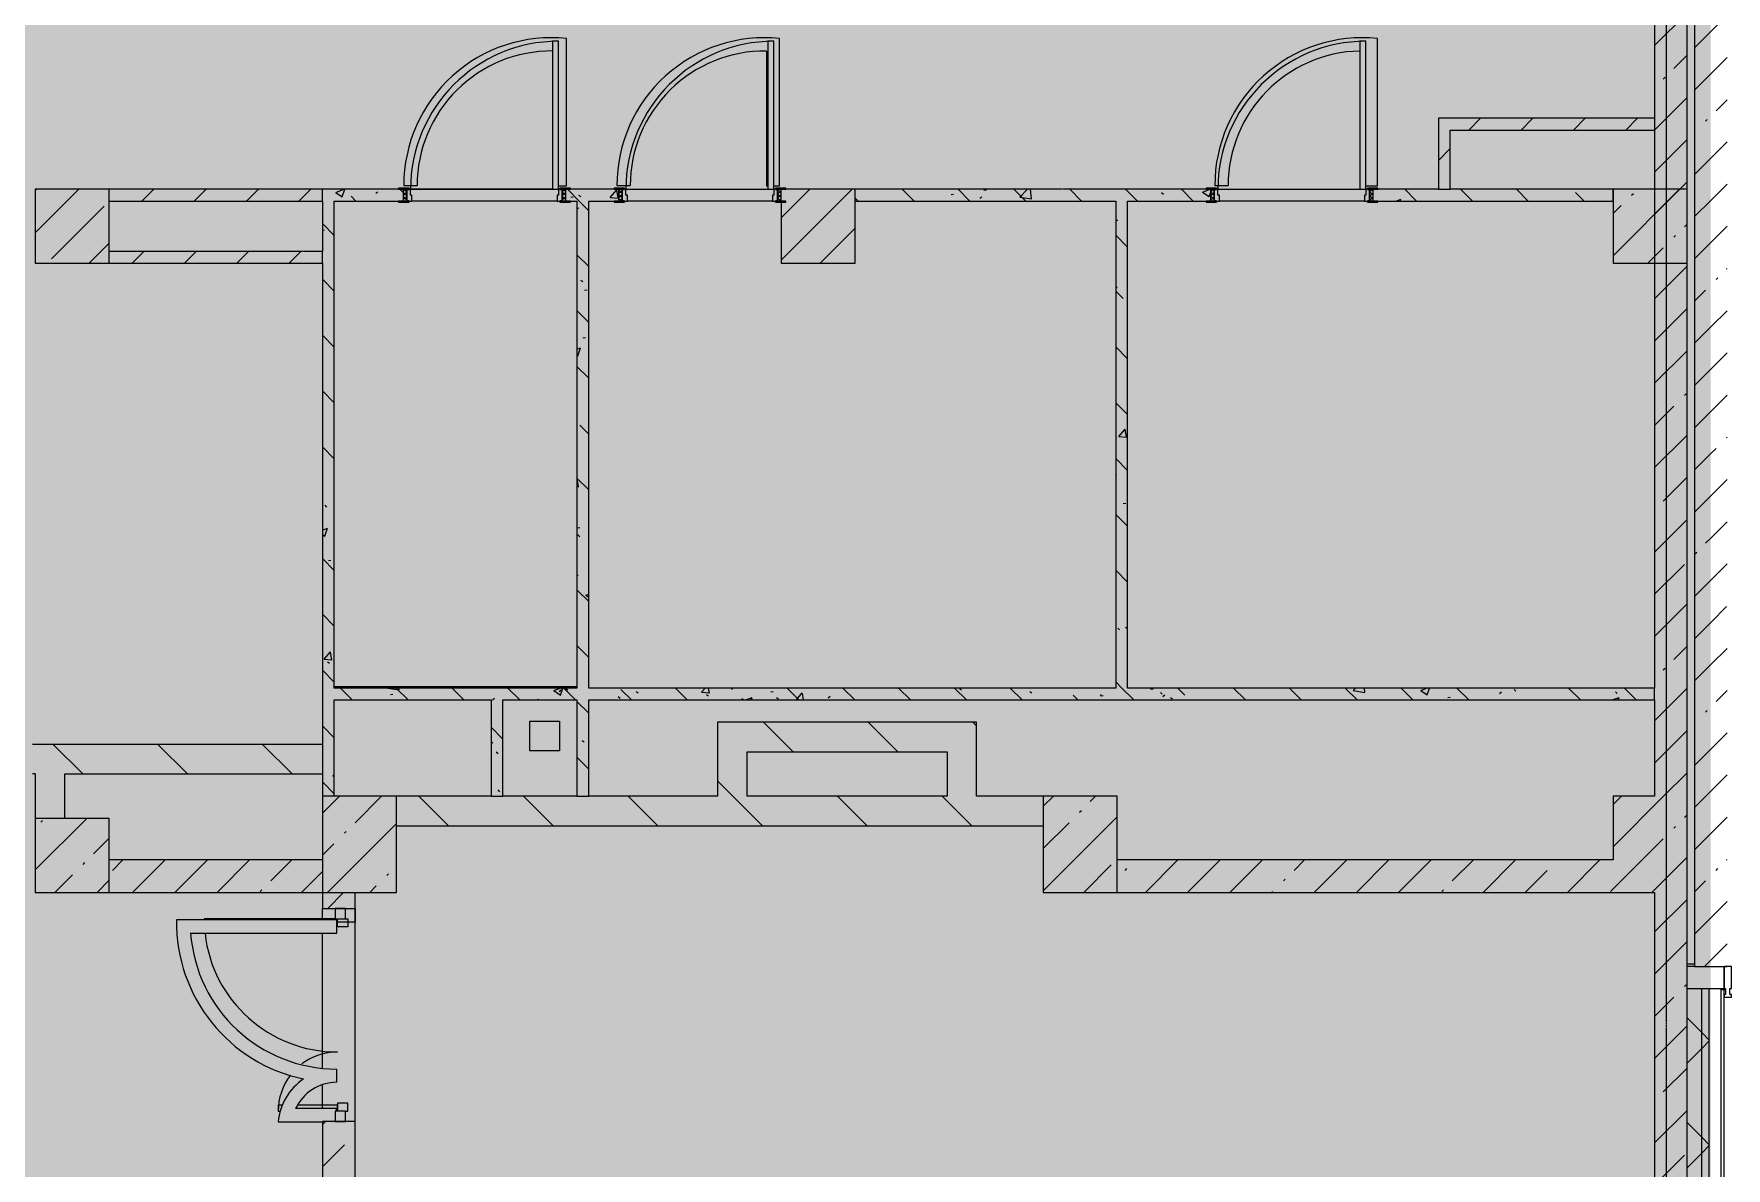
# Model space of a CAD drawing. Header units: millimetres. Extents: x 34897 to 231692, y -8553 to 29000.
# Drawn here: x 178212 to 189646, y 9037 to 16700 of the extents above; entities that cross this region are included whole.
import ezdxf

# ---------------------------------------------------------------- set-up
doc = ezdxf.new("R2010")
doc.units = ezdxf.units.MM
doc.linetypes.add('Осевая', pattern=[31.75, 6.35, -4.7625, 15.875, -4.7625])
doc.layers.add('A-DETL-GENF-2', color=7, linetype='Continuous', lineweight=9, true_color=0xc0c0c0, transparency=0.4)
for name, color, linetype, lineweight, true_color in [('A-DETL-GENF-5', 7, 'Continuous', 5, 0xb7b7b7), ('A-DOOR-1', 7, 'Continuous', 5, 0xaaaaaa), ('A-DOOR-2', 7, 'Continuous', 5, 0xe2e2e2), ('A-DOOR-3', 7, 'Continuous', 5, 0xb7b7b7), ('A-DOOR-FRAM-1', 7, 'Continuous', 5, 0xe2e2e2), ('A-DOOR-FRAM-2', 7, 'Continuous', 5, 0xaaaaaa), ('A-DOOR-FRAM-3', 7, 'Continuous', 5, 0xb7b7b7), ('A-FLOR-2', 7, 'Continuous', 5, 0xb7b7b7), ('A-GLAZ-CWMG-4', 7, 'Continuous', 5, 0x737373), ('A-WALL-4', 7, 'Continuous', 9, 0x737373), ('A-WALL-5', 7, 'Continuous', 5, 0x737373), ('I-WALL-5', 7, 'Continuous', 5, 0x737373), ('I-WALL-6', 7, 'Continuous', 5, 0x787878), ('S-COLS-4', 7, 'Continuous', 5, 0x737373)]:
    doc.layers.add(name, color=color, linetype=linetype, lineweight=lineweight, true_color=true_color)
for name, color, linetype, lineweight in [('A-GLAZ-CWMG-2', 7, 'Continuous', 5), ('A-WALL', 7, 'Continuous', 9), ('A-WALL-3', 7, 'Continuous', 5), ('I-WALL-4', 7, 'Continuous', 5), ('S-COLS-3', 7, 'Continuous', 5), ('Оси', 7, 'Continuous', 9), ('Оси-2', 7, 'Осевая', 9)]:
    doc.layers.add(name, color=color, linetype=linetype, lineweight=lineweight)
pattern_1 = [(45, (104681.5, 0), (-285.1231, 285.1231), []), (45, (104966.64, 0), (-285.1231, 285.1231), [504.031, -100.806, 16.764, -84.042])]
pattern_2 = [(135, (104681.5, 0), (-353.5534, -353.5534), [])]
pattern_3 = [(45, (104681.5, 0), (-353.5534, 353.5534), []), (135, (104681.5, 0), (-353.5534, -353.5534), [])]
pattern_4 = [(135, (104681.5, 0), (-377.1708, -377.1708), [533.4, -88.9, 17.78, -88.9]), (135, (104681.5, 376.94), (-377.1708, -377.1708), []), (50, (104681.5, 0), (637.6445, -55.7866), [66.675, -733.425]), (355, (104681.5, 0), (-123.3494, 668.699), [53.34, -586.74]), (100.451, (104734.65, -4.65), (514.299, 612.908), [56.665, -623.315]), (46.184, (104681.5, 177.8), (948.7764, -147.15), [100.012, -1100.137]), (96.636, (104760.6, 165.5), (830.909, 865.997), [84.998, -934.973]), (351.184, (104681.5, 177.8), (830.918, 865.988), [80.01, -880.11]), (21, (104770.4, 133.35), (530.6506, -357.9283), [66.675, -733.425]), (326, (104770.4, 133.35), (216.308, 644.6585), [53.34, -586.74]), (71.451, (104814.64, 103.5), (746.9596, 286.7243), [56.665, -623.315]), (37.5, (104681.52, 0), (10.81053, 295.9426), [16.764, -562.864, 16.764, -578.866, -588.962]), (37.5, (104681.52, 0), (10.81053, 295.9426), [-1175.258, 16.764, -572.198]), (7.5, (104681.52, 0), (233.8692, 350.6318), [16.764, -322.834, 16.764, -549.529, -224.472]), (7.5, (104681.52, 0), (233.8692, 350.6318), [-905.891, 16.764, -207.708]), (327.5, (104483.27, 0), (474.5678, -20.0513), [16.764, -205.486, 16.764, -676.656, -920.115]), (327.5, (104483.27, 0), (474.5678, -20.0513), [-915.67, 16.764, -903.351]), (317.5, (104394.37, 0), (518.4522, 88.9934), [16.764, -272.161, 16.764, -443.738, -653.415]), (317.5, (104394.37, 0), (518.4522, 88.9934), [-749.427, 16.764, -636.651])]
pattern_5 = [(135, (1751.41, 104.685), (-14.14214, -14.14214), []), (225, (1751.41, 104.685), (14.14214, -14.14214), [])]
pattern_6 = [(45, (-371.384, 104.685), (-14.1421, 14.1421), []), (135, (-371.384, 104.685), (-14.1421, -14.1421), [])]
pattern_7 = [(45, (104681.52, 0), (-176.7767, 176.7767), [])]

# ---------------------------------------------------------------- blocks, each defined once
blk = doc.blocks.new('BSC_Колонна _Прямоугольная - 650х500-23287315-2_10_2_птичка')
at = {"layer": 'S-COLS-3'}
h = blk.add_hatch(dxfattribs=at)
h.set_pattern_fill('FP_137', color=256, style=0, pattern_type=2)
h.set_pattern_definition([(135, (11225, -75730), (-285.1231, -285.1231), []), (135, (11225, -75444.88), (-285.1231, -285.1231), [504.031, -100.806, 16.764, -84.042])])
h.paths.add_polyline_path([(325, 250), (-325, 250), (-325, -250), (325, -250), (325, 111)])
at = {"layer": 'S-COLS-4'}
for p, q in [((325, 250), (-325, 250)), ((-325, 250), (-325, -250)), ((325, -250), (325, 250)), ((-325, -250), (325, -250))]:
    blk.add_line(p, q, dxfattribs=at)
blk = doc.blocks.new('BSC_Колонна _Прямоугольная - 500х500-V99-2_10_2_птичка')
at = {"layer": 'S-COLS-3'}
h = blk.add_hatch(dxfattribs=at)
h.set_pattern_fill('FP_138', color=256, style=0, pattern_type=2)
h.set_pattern_definition([(45, (-73790, -11150), (-285.1231, 285.1231), []), (45, (-73504.88, -11150), (-285.1231, 285.1231), [504.031, -100.806, 16.764, -84.042])])
h.paths.add_polyline_path([(-250, -250), (250, -250), (250, 250), (-250, 250), (-250, 71)])
at = {"layer": 'S-COLS-4'}
for p, q in [((250, 250), (-250, 250)), ((-250, 250), (-250, -250)), ((250, -250), (250, 250)), ((-250, -250), (250, -250))]:
    blk.add_line(p, q, dxfattribs=at)
blk = doc.blocks.new('BSC_Колонна _Прямоугольная - 500х500-V119-2_10_2_птичка')
at = {"layer": 'S-COLS-3'}
h = blk.add_hatch(dxfattribs=at)
h.set_pattern_fill('FP_152', color=256, style=0, pattern_type=2)
h.set_pattern_definition([(45, (-73790, -15400), (-285.1231, 285.1231), []), (45, (-73504.88, -15400), (-285.1231, 285.1231), [504.031, -100.806, 16.764, -84.042])])
h.paths.add_polyline_path([(-250, -250), (250, -250), (250, 250), (-250, 250)])
at = {"layer": 'S-COLS-4'}
for p, q in [((250, 250), (-250, 250)), ((-250, 250), (-250, -250)), ((250, -250), (250, 250)), ((-250, -250), (250, -250))]:
    blk.add_line(p, q, dxfattribs=at)
blk = doc.blocks.new('BSC_Колонна _Прямоугольная - 500х500-V120-2_10_2_птичка')
at = {"layer": 'S-COLS-3'}
h = blk.add_hatch(dxfattribs=at)
h.set_pattern_fill('FP_153', color=256, style=0, pattern_type=2)
h.set_pattern_definition([(45, (-78830, -15400), (-285.1231, 285.1231), []), (45, (-78544.88, -15400), (-285.1231, 285.1231), [504.031, -100.806, 16.764, -84.042])])
h.paths.add_polyline_path([(-250, -250), (250, -250), (250, 250), (-250, 250), (-250, 170), (-220, 170), (-220, 162), (-250, 162)])
at = {"layer": 'S-COLS-4'}
for p, q in [((250, 250), (-220, 250)), ((250, -250), (250, 250)), ((-250, 162), (-250, -250)), ((-250, -250), (250, -250))]:
    blk.add_line(p, q, dxfattribs=at)
blk = doc.blocks.new('110_Дверь_СКБ_1Ст_Внутренняя1 - Д-4 _л_ 1100x2100h_су мгн-32399984-2_10_2_птичка')
at = {"layer": 'A-DOOR-1'}
h = blk.add_hatch(dxfattribs=at)
h.set_pattern_fill('FP_133', color=256, style=0, pattern_type=2)
h.set_pattern_definition(pattern_5)
h.paths.add_polyline_path([(562.5, -40), (562.5, 40), (537.5, 40), (537.5, -40)])
at = {"layer": 'A-DOOR-2'}
h = blk.add_hatch(color=256, dxfattribs=at)
h.paths.add_polyline_path([(502.5, -40), (537.5, -40), (537.5, 40), (512.5, 40), (512.5, 0), (502.5, 0)])
h.paths.add_polyline_path([(-477.5, -40), (-477.5, 0), (-487.5, 0), (-487.5, 40), (-512.5, 40), (-512.5, -40)])
at = {"layer": 'A-DOOR-FRAM-1'}
for points in [[(472.5, 40), (512.5, 40), (512.5, 1040), (472.5, 1040), (472.5, 238.6)], [(-497.5, 40), (-497.5, 48), (-567.5, 48), (-567.5, 40)], [(592.5, 40), (592.5, 48), (522.5, 48), (522.5, 40)], [(-497.5, -48), (-497.5, -40), (-567.5, -40), (-567.5, -48)], [(592.5, -48), (592.5, -40), (522.5, -40), (522.5, -48)]]:
    blk.add_hatch(color=256, dxfattribs=at).paths.add_polyline_path(points)
at = {"layer": 'A-DOOR-FRAM-2'}
h = blk.add_hatch(dxfattribs=at)
h.set_pattern_fill('FP_134', color=256, style=0, pattern_type=2)
h.set_pattern_definition(pattern_6)
h.paths.add_polyline_path([(-512.5, -40), (-512.5, 40), (-537.5, 40), (-537.5, -40)])
at = {"layer": 'A-DOOR-3'}
for p, q in [((512.5, 1040), (472.5, 1040)), ((472.5, 1040), (472.5, 40)), ((512.5, 40), (512.5, 1040)), ((472.5, 40), (512.5, 40))]:
    blk.add_line(p, q, dxfattribs=at)
blk.add_arc((512.5, 40), 1000, 90, 180, dxfattribs=at)
at = {"layer": 'A-DOOR-FRAM-3'}
for p, q in [((-497.5, 48), (-567.5, 48)), ((-567.5, 48), (-567.5, 40)), ((-567.5, 40), (-497.5, 40)), ((-512.5, 40), (-537.5, 40)), ((-537.5, 40), (-537.5, -40)), ((-487.5, 40), (-512.5, 40)), ((-512.5, 40), (-512.5, -40)), ((-512.5, -40), (-512.5, 40)), ((-497.5, 40), (-512.5, 40)), ((-512.5, 40), (-512.5, 39)), ((-512.5, 39), (-497.5, 39)), ((-497.5, 40), (-497.5, 48)), ((-497.5, 39), (-497.5, 40)), ((-487.5, 0), (-487.5, 40)), ((-477.5, 0), (-487.5, 0)), ((-477.5, -40), (-477.5, 0)), ((512.5, 0), (502.5, 0)), ((502.5, 0), (502.5, -40)), ((512.5, 40), (512.5, 0)), ((537.5, 40), (512.5, 40)), ((592.5, 48), (522.5, 48)), ((522.5, 48), (522.5, 40)), ((537.5, 40), (522.5, 40)), ((522.5, 40), (522.5, 39)), ((522.5, 40), (592.5, 40)), ((522.5, 39), (537.5, 39)), ((537.5, -40), (537.5, 40)), ((562.5, 40), (537.5, 40)), ((537.5, 40), (537.5, -40)), ((537.5, 39), (537.5, 40)), ((562.5, -40), (562.5, 40)), ((592.5, 40), (592.5, 48)), ((-497.5, -40), (-567.5, -40)), ((-567.5, -40), (-567.5, -48)), ((-567.5, -48), (-497.5, -48)), ((-537.5, -40), (-512.5, -40)), ((-497.5, -39), (-512.5, -39)), ((-512.5, -39), (-512.5, -40)), ((-512.5, -40), (-477.5, -40)), ((-512.5, -40), (-497.5, -40)), ((-497.5, -40), (-497.5, -39)), ((-497.5, -48), (-497.5, -40)), ((502.5, -40), (537.5, -40)), ((537.5, -39), (522.5, -39)), ((522.5, -39), (522.5, -40)), ((522.5, -40), (537.5, -40)), ((592.5, -40), (522.5, -40)), ((522.5, -40), (522.5, -48)), ((522.5, -48), (592.5, -48)), ((537.5, -40), (537.5, -39)), ((537.5, -40), (562.5, -40)), ((592.5, -48), (592.5, -40))]:
    blk.add_line(p, q, dxfattribs=at)
blk = doc.blocks.new('Прямоугольный импост - Импост структурный с накладкой - 190мм-23946641-2_10_2_птичка')
at = {"layer": 'A-GLAZ-CWMG-2'}
for p, q in [((0, 17), (-50, 17)), ((-50, 17), (-50, 0)), ((-50, 0), (-40, 0)), ((-40, 0), (-40, -40)), ((-10, -40), (-10, 0)), ((-10, 0), (0, 0)), ((0, 0), (0, 17)), ((-40, -40), (-50, -40)), ((-50, -40), (-50, -190)), ((0, -40), (-10, -40)), ((0, -190), (0, -40)), ((-50, -190), (0, -190))]:
    blk.add_line(p, q, dxfattribs=at)
blk = doc.blocks.new('110_Дверь_СКБ_1Ст_Внутренняя1 - Д-5 _л_ 1100x2100h_су мгн EIW30-32897889-2_10_2_птичка')
at = {"layer": 'A-DOOR-1'}
h = blk.add_hatch(dxfattribs=at)
h.set_pattern_fill('FP_133', color=256, style=0, pattern_type=2)
h.set_pattern_definition(pattern_5)
h.paths.add_polyline_path([(562.5, -40), (562.5, 40), (537.5, 40), (537.5, -40)])
at = {"layer": 'A-DOOR-2'}
h = blk.add_hatch(color=256, dxfattribs=at)
h.paths.add_polyline_path([(502.5, -40), (537.5, -40), (537.5, 40), (512.5, 40), (512.5, 0), (502.5, 0)])
h.paths.add_polyline_path([(-477.5, -40), (-477.5, 0), (-487.5, 0), (-487.5, 40), (-512.5, 40), (-512.5, -40)])
at = {"layer": 'A-DOOR-FRAM-1'}
for points in [[(472.5, 40), (512.5, 40), (512.5, 1040), (472.5, 1040), (472.5, 238.6)], [(-497.5, 40), (-497.5, 48), (-567.5, 48), (-567.5, 40)], [(592.5, 40), (592.5, 48), (522.5, 48), (522.5, 40)], [(-497.5, -48), (-497.5, -40), (-567.5, -40), (-567.5, -48)], [(592.5, -48), (592.5, -40), (522.5, -40), (522.5, -48)]]:
    blk.add_hatch(color=256, dxfattribs=at).paths.add_polyline_path(points)
at = {"layer": 'A-DOOR-FRAM-2'}
h = blk.add_hatch(dxfattribs=at)
h.set_pattern_fill('FP_134', color=256, style=0, pattern_type=2)
h.set_pattern_definition(pattern_6)
h.paths.add_polyline_path([(-512.5, -40), (-512.5, 40), (-537.5, 40), (-537.5, -40)])
at = {"layer": 'A-DOOR-3'}
for p, q in [((512.5, 1040), (472.5, 1040)), ((472.5, 1040), (472.5, 40)), ((512.5, 40), (512.5, 1040)), ((472.5, 40), (512.5, 40))]:
    blk.add_line(p, q, dxfattribs=at)
blk.add_arc((512.5, 40), 1000, 90, 180, dxfattribs=at)
at = {"layer": 'A-DOOR-FRAM-3'}
for p, q in [((-497.5, 48), (-567.5, 48)), ((-567.5, 48), (-567.5, 40)), ((-567.5, 40), (-497.5, 40)), ((-512.5, 40), (-537.5, 40)), ((-537.5, 40), (-537.5, -40)), ((-487.5, 40), (-512.5, 40)), ((-512.5, 40), (-512.5, -40)), ((-512.5, -40), (-512.5, 40)), ((-497.5, 40), (-512.5, 40)), ((-512.5, 40), (-512.5, 39)), ((-512.5, 39), (-497.5, 39)), ((-497.5, 40), (-497.5, 48)), ((-497.5, 39), (-497.5, 40)), ((-487.5, 0), (-487.5, 40)), ((-477.5, 0), (-487.5, 0)), ((-477.5, -40), (-477.5, 0)), ((512.5, 0), (502.5, 0)), ((502.5, 0), (502.5, -40)), ((512.5, 40), (512.5, 0)), ((537.5, 40), (512.5, 40)), ((592.5, 48), (522.5, 48)), ((522.5, 48), (522.5, 40)), ((537.5, 40), (522.5, 40)), ((522.5, 40), (522.5, 39)), ((522.5, 40), (592.5, 40)), ((522.5, 39), (537.5, 39)), ((537.5, -40), (537.5, 40)), ((562.5, 40), (537.5, 40)), ((537.5, 40), (537.5, -40)), ((537.5, 39), (537.5, 40)), ((562.5, -40), (562.5, 40)), ((592.5, 40), (592.5, 48)), ((-497.5, -40), (-567.5, -40)), ((-567.5, -40), (-567.5, -48)), ((-567.5, -48), (-497.5, -48)), ((-537.5, -40), (-512.5, -40)), ((-497.5, -39), (-512.5, -39)), ((-512.5, -39), (-512.5, -40)), ((-512.5, -40), (-477.5, -40)), ((-512.5, -40), (-497.5, -40)), ((-497.5, -40), (-497.5, -39)), ((-497.5, -48), (-497.5, -40)), ((502.5, -40), (537.5, -40)), ((537.5, -39), (522.5, -39)), ((522.5, -39), (522.5, -40)), ((522.5, -40), (537.5, -40)), ((592.5, -40), (522.5, -40)), ((522.5, -40), (522.5, -48)), ((522.5, -48), (592.5, -48)), ((537.5, -40), (537.5, -39)), ((537.5, -40), (562.5, -40)), ((592.5, -48), (592.5, -40))]:
    blk.add_line(p, q, dxfattribs=at)
blk = doc.blocks.new('BSC_Колонна _Прямоугольная - 650х500-V165-2_10_2_птичка')
at = {"layer": 'S-COLS-3'}
h = blk.add_hatch(dxfattribs=at)
h.set_pattern_fill('FP_193', color=256, style=0, pattern_type=2)
h.set_pattern_definition([(135, (11225, -80600), (-285.1231, -285.1231), []), (135, (11225, -80314.88), (-285.1231, -285.1231), [504.031, -100.806, 16.764, -84.042])])
h.paths.add_polyline_path([(325, 250), (-325, 250), (-325, -250), (325, -250), (325, -121)])
at = {"layer": 'S-COLS-4'}
for p, q in [((325, 250), (-325, 250)), ((-325, 250), (-325, -250)), ((325, -250), (325, 250)), ((-325, -250), (325, -250))]:
    blk.add_line(p, q, dxfattribs=at)
blk = doc.blocks.new('Прямоугольный импост - 50 x 70 мм-V209-2_10_2_птичка')
at = {"layer": 'A-GLAZ-CWMG-4'}
for p, q in [((-70, 35), (0, 35)), ((-70, -35), (-70, 35)), ((0, 35), (0, -35)), ((0, -35), (-70, -35))]:
    blk.add_line(p, q, dxfattribs=at)
blk = doc.blocks.new('Дверь_Витражная_остекление_ - ДВН_ДАО_Главный вход_1200 в свету Д-22 _п_-32403398-2_10_2_птичка')
at = {"layer": 'A-DOOR-2'}
blk.add_hatch(color=256, dxfattribs=at).paths.add_polyline_path([(610, 24), (610, 20), (650, 24), (650, 920), (642, 920), (642, 24)])
h = blk.add_hatch(color=256, dxfattribs=at)
h.paths.add_polyline_path([(-650, 408), (-650, 407), (-610, 392), (-610, 420), (-650, 420)])
h.paths.add_polyline_path([(-650, 27), (-650, 20), (-610, 20), (-610, 289), (-633, 302), (-633, 27)])
at = {"layer": 'A-DETL-GENF-5'}
for p, q in [((650, 920), (642, 920)), ((650, 35), (650, 920)), ((-610, 420), (-650, 420)), ((-650, 420), (-650, 407)), ((-610, 392), (-610, 420)), ((-610, 20), (-610, 289)), ((-650, 20), (-610, 20)), ((-595, 20), (-650, 20)), ((-595, -50), (-595, 20)), ((595, -50), (595, 20)), ((595, 20), (650, 20)), ((610, 20), (650, 20)), ((-650, -35), (-650, -50)), ((-650, -50), (-595, -50)), ((650, -50), (595, -50)), ((650, -35), (650, -50))]:
    blk.add_line(p, q, dxfattribs=at)
at = {"layer": 'A-DOOR-3'}
for p, q in [((650, 920), (650, 35)), ((-650, 420), (-650, 407))]:
    blk.add_line(p, q, dxfattribs=at)
for centre, radius, start, end in [((650, 20), 900, 90, 90.5109), ((650, 20), 900, 96.319, 180), ((-650, 20), 400, 52.4742, 90), ((-650, 20), 400, 360, 37.0443)]:
    blk.add_arc(centre, radius, start, end, dxfattribs=at)
blk = doc.blocks.new('Прямоугольный импост - 50 x 70 мм-V201-2_10_2_птичка')
at = {"layer": 'A-GLAZ-CWMG-4'}
for p, q in [((0, 35), (-70, 35)), ((-70, 35), (-70, -35)), ((0, -35), (0, 35)), ((-70, -35), (0, -35))]:
    blk.add_line(p, q, dxfattribs=at)

msp = doc.modelspace()

# ---------------------------------------------------------------- hatches: boundary and pattern name
at = {"layer": 'A-DETL-GENF-2'}
msp.add_hatch(color=256, dxfattribs=at).paths.add_polyline_path([(180522.5, -280), (180541.5, -280), (180541.5, 3300), (189541.5, 3300), (189541.5, 27350), (146591.5, 27350), (146591.5, 23778), (143441.5, 23778), (143441.5, -280), (179594.9, -280)])
at = {"layer": 'A-WALL-3'}
h = msp.add_hatch(dxfattribs=at)
h.set_pattern_fill('FP_93', color=256, style=0, pattern_type=2)
h.set_pattern_definition(pattern_3)
h.paths.add_polyline_path([(189381.5, 3450), (189481.5, 3450), (189481.5, 10250), (189381.5, 10250), (189381.5, 3550)])
h = msp.add_hatch(dxfattribs=at)
h.set_pattern_fill('FP_93', color=256, style=0, pattern_type=2)
h.set_pattern_definition(pattern_3)
h.paths.add_polyline_path([(189531.5, 3400), (189531.5, 10250), (189481.5, 10250), (189481.5, 3400)])
at = {"layer": 'I-WALL-4'}
h = msp.add_hatch(dxfattribs=at)
h.set_pattern_fill('FP_101', color=256, style=0, pattern_type=2)
h.set_pattern_definition(pattern_1)
h.paths.add_polyline_path([(189381.5, 15150), (189381.5, 15530), (189161.5, 15530), (189161.5, 15150)])
h.paths.add_polyline_path([(189161.5, 18570), (189381.5, 18570), (189381.5, 18600), (189161.5, 18600)])
h.paths.add_polyline_path([(189381.5, 19100), (189381.5, 22700), (189161.5, 22700), (189161.5, 19100), (189170, 19100)])
h.paths.add_polyline_path([(189285.6, 23200), (189381.5, 23200), (189381.5, 26600), (189161.5, 26600), (189161.5, 23200)])
h = msp.add_hatch(dxfattribs=at)
h.set_pattern_fill('FP_101', color=256, style=0, pattern_type=2)
h.set_pattern_definition(pattern_1)
h.paths.add_polyline_path([(189161.5, 15530), (189381.5, 15530), (189381.5, 17270), (189161.5, 17270), (189161.5, 15848.6)])
h.paths.add_polyline_path([(189381.5, 18370), (189381.5, 18570), (189161.5, 18570), (189161.5, 18370)])
h = msp.add_hatch(dxfattribs=at)
h.set_pattern_fill('FP_101', color=256, style=0, pattern_type=2)
h.set_pattern_definition(pattern_1)
h.paths.add_polyline_path([(189431.5, 16300), (189541.5, 16300), (189541.5, 17270), (189431.5, 17270), (189431.5, 17005.5)])
h = msp.add_hatch(dxfattribs=at)
h.set_pattern_fill('FP_101', color=256, style=0, pattern_type=2)
h.set_pattern_definition(pattern_1)
h.paths.add_polyline_path([(189651.5, 16300), (189651.5, 17270), (189541.5, 17270), (189541.5, 16300)])
h = msp.add_hatch(dxfattribs=at)
h.set_pattern_fill('FP_101', color=256, style=0, pattern_type=2)
h.set_pattern_definition(pattern_1)
h.paths.add_polyline_path([(189541.5, 10400), (189541.5, 16300), (189431.5, 16300), (189431.5, 10400)])
h = msp.add_hatch(dxfattribs=at)
h.set_pattern_fill('FP_101', color=256, style=0, pattern_type=2)
h.set_pattern_definition(pattern_1)
h.paths.add_polyline_path([(189541.5, 10400), (189651.5, 10400), (189651.5, 16300), (189541.5, 16300), (189541.5, 10642.6)])
h = msp.add_hatch(dxfattribs=at)
h.set_pattern_fill('FP_105', color=256, style=0, pattern_type=2)
h.set_pattern_definition(pattern_7)
h.paths.add_polyline_path([(187701.5, 15650), (187781.5, 15650), (187781.5, 16130), (187701.5, 16130), (187701.5, 15848.6)])
h = msp.add_hatch(dxfattribs=at)
h.set_pattern_fill('FP_105', color=256, style=0, pattern_type=2)
h.set_pattern_definition(pattern_7)
h.paths.add_polyline_path([(189161.5, 16050), (189161.5, 16130), (187781.5, 16130), (187781.5, 16050), (188870.1, 16050)])
h = msp.add_hatch(dxfattribs=at)
h.set_pattern_fill('FP_105', color=256, style=0, pattern_type=2)
h.set_pattern_definition(pattern_7)
h.paths.add_polyline_path([(180161.5, 15570), (180161.5, 15650), (178721.5, 15650), (178721.5, 15570), (179594.9, 15570)])
h = msp.add_hatch(dxfattribs=at)
h.set_pattern_fill('FP_105', color=256, style=0, pattern_type=2)
h.set_pattern_definition(pattern_7)
h.paths.add_polyline_path([(180161.5, 15150), (180161.5, 15230), (178721.5, 15230), (178721.5, 15150), (179594.9, 15150)])
h = msp.add_hatch(dxfattribs=at)
h.set_pattern_fill('FP_101', color=256, style=0, pattern_type=2)
h.set_pattern_definition(pattern_1)
h.paths.add_polyline_path([(189381.5, 4050), (189381.5, 10900), (189161.5, 10900), (189161.5, 4050)])
h.paths.add_polyline_path([(189161.5, 11550), (189381.5, 11550), (189381.5, 15150), (189161.5, 15150), (189161.5, 12200)])
h = msp.add_hatch(dxfattribs=at)
h.set_pattern_fill('FP_104', color=256, style=0, pattern_type=2)
h.set_pattern_definition(pattern_2)
h.paths.add_polyline_path([(183031.5, 11550), (183031.5, 12050), (182831.5, 12050), (182831.5, 11550)])
h = msp.add_hatch(dxfattribs=at)
h.set_pattern_fill('FP_104', color=256, style=0, pattern_type=2)
h.set_pattern_definition(pattern_2)
h.paths.add_polyline_path([(183305, 11850), (184381.5, 11850), (184381.5, 12050), (183031.5, 12050), (183031.5, 11850)])
h = msp.add_hatch(dxfattribs=at)
h.set_pattern_fill('FP_104', color=256, style=0, pattern_type=2)
h.set_pattern_definition(pattern_2)
h.paths.add_polyline_path([(184581.5, 11550), (184581.5, 12050), (184381.5, 12050), (184381.5, 11550)])
h = msp.add_hatch(dxfattribs=at)
h.set_pattern_fill('FP_104', color=256, style=0, pattern_type=2)
h.set_pattern_definition(pattern_2)
h.paths.add_polyline_path([(173326.5, 11700), (173435.5, 11700), (173435.5, 11900), (173326.5, 11900), (173326.5, 11799.5)])
h.paths.add_polyline_path([(180161.5, 11700), (180161.5, 11900), (178201.5, 11900), (178201.5, 11700), (179594.9, 11700)])
h.paths.add_polyline_path([(174991.5, 11700), (174991.5, 11900), (174915.5, 11900), (174915.5, 11700), (174957.3, 11700)])
h.paths.add_polyline_path([(175511.5, 11700), (175511.5, 11900), (175491.5, 11900), (175491.5, 11700)])
h = msp.add_hatch(dxfattribs=at)
h.set_pattern_fill('FP_104', color=256, style=0, pattern_type=2)
h.set_pattern_definition(pattern_2)
h.paths.add_polyline_path([(183305, 11350), (185031.5, 11350), (185031.5, 11550), (180661.5, 11550), (180661.5, 11350), (182377.5, 11350)])
h = msp.add_hatch(dxfattribs=at)
h.set_pattern_fill('FP_101', color=256, style=0, pattern_type=2)
h.set_pattern_definition(pattern_1)
h.paths.add_polyline_path([(179594.9, 10900), (180161.5, 10900), (180161.5, 11120), (178721.5, 11120), (178721.5, 10900)])
h = msp.add_hatch(dxfattribs=at)
h.set_pattern_fill('FP_101', color=256, style=0, pattern_type=2)
h.set_pattern_definition(pattern_1)
h.paths.add_polyline_path([(188881.5, 10900), (188881.5, 11120), (185531.5, 11120), (185531.5, 10900), (188870.1, 10900)])
h = msp.add_hatch(dxfattribs=at)
h.set_pattern_fill('FP_101', color=256, style=0, pattern_type=2)
h.set_pattern_definition(pattern_1)
h.paths.add_polyline_path([(180161.5, 7900), (180381.5, 7900), (180381.5, 9352.3), (180161.5, 9352.3), (180161.5, 8200)])
h.paths.add_polyline_path([(180161.5, 10792.3), (180381.5, 10792.3), (180381.5, 10900), (180161.5, 10900)])
at = {"layer": 'I-WALL-6'}
h = msp.add_hatch(dxfattribs=at)
h.set_pattern_fill('FP_114', color=256, style=0, pattern_type=2)
h.set_pattern_definition(pattern_4)
h.paths.add_polyline_path([(180241.5, 11550), (180241.5, 15650), (180161.5, 15650), (180161.5, 11550)])
h = msp.add_hatch(dxfattribs=at)
h.set_pattern_fill('FP_114', color=256, style=0, pattern_type=2)
h.set_pattern_definition(pattern_4)
h.paths.add_polyline_path([(185133.2, 15570), (186161.5, 15570), (186161.5, 15650), (183761.5, 15650), (183761.5, 15570)])
h.paths.add_polyline_path([(188881.5, 15570), (188881.5, 15650), (187261.5, 15650), (187261.5, 15570), (188870.1, 15570)])
h.paths.add_polyline_path([(181881.3, 15570), (182161.5, 15570), (182161.5, 15650), (181806.3, 15650), (181806.3, 15570), (181836.3, 15570)])
h.paths.add_polyline_path([(180241.5, 15570), (180706.3, 15570), (180706.3, 15650), (180241.5, 15650)])
h = msp.add_hatch(dxfattribs=at)
h.set_pattern_fill('FP_114', color=256, style=0, pattern_type=2)
h.set_pattern_definition(pattern_4)
h.paths.add_polyline_path([(181961.3, 11550), (181961.3, 15570), (181881.3, 15570), (181881.3, 11550)])
h = msp.add_hatch(dxfattribs=at)
h.set_pattern_fill('FP_114', color=256, style=0, pattern_type=2)
h.set_pattern_definition(pattern_4)
h.paths.add_polyline_path([(185601.3, 12280), (185601.3, 15570), (185521.3, 15570), (185521.3, 12280)])
h = msp.add_hatch(dxfattribs=at)
h.set_pattern_fill('FP_114', color=256, style=0, pattern_type=2)
h.set_pattern_definition(pattern_4)
h.paths.add_polyline_path([(181881.3, 12200), (181881.3, 12280), (180241.5, 12280), (180241.5, 12200), (181450, 12200)])
h = msp.add_hatch(dxfattribs=at)
h.set_pattern_fill('FP_114', color=256, style=0, pattern_type=2)
h.set_pattern_definition(pattern_4)
h.paths.add_polyline_path([(189161.5, 12200), (189161.5, 12280), (181961.3, 12280), (181961.3, 12200), (188870.1, 12200)])
h = msp.add_hatch(dxfattribs=at)
h.set_pattern_fill('FP_114', color=256, style=0, pattern_type=2)
h.set_pattern_definition(pattern_4)
h.paths.add_polyline_path([(181381.3, 11550), (181381.3, 12200), (181301.3, 12200), (181301.3, 11550)])
at = {"layer": 'S-COLS-3'}
h = msp.add_hatch(dxfattribs=at)
h.set_pattern_fill('FP_101', color=256, style=0, pattern_type=2)
h.set_pattern_definition(pattern_1)
h.paths.add_polyline_path([(189381.5, 15150), (189381.5, 15650), (188881.5, 15650), (188881.5, 15150)])
h = msp.add_hatch(dxfattribs=at)
h.set_pattern_fill('FP_101', color=256, style=0, pattern_type=2)
h.set_pattern_definition(pattern_1)
h.paths.add_polyline_path([(189161.5, 10900), (189381.5, 10900), (189381.5, 11550), (188881.5, 11550), (188881.5, 10900)])

# ---------------------------------------------------------------- linework, layer by layer
at = {"layer": 'A-FLOR-2'}
for p, q in [((181810.6, 15674.2), (181810.6, 16669.2)), ((183160.6, 16584.1), (183160.6, 15674.2)), ((183250.6, 15674.2), (183250.6, 16669.2)), ((187290.6, 15674.2), (187290.6, 16669.2)), ((180710.6, 15675.2), (180800.6, 15675.2)), ((181756.3, 15674.2), (181810.6, 15674.2)), ((182150.6, 15675.2), (182240.6, 15675.2)), ((183160.6, 15674.2), (183171.5, 15674.2)), ((183211.5, 15674.2), (183250.6, 15674.2)), ((186190.6, 15675.2), (186280.6, 15675.2)), ((187211.5, 15674.2), (187290.6, 15674.2)), ((181716.3, 15650), (180756.3, 15650)), ((180241.3, 12291), (181881.3, 12291)), ((181562, 12057), (181762, 12057)), ((181562, 11857), (181562, 12057)), ((181762, 12057), (181762, 11857)), ((181762, 11857), (181562, 11857)), ((180161.5, 10714.4), (180161.5, 10792.3)), ((180381.5, 10792.3), (180381.5, 10700)), ((180258.5, 10714.4), (179175.8, 10714.4)), ((180258.5, 10624.7), (180258.5, 10714.4)), ((180381.5, 10700), (180258.5, 10700)), ((179270.9, 10624.7), (180258.5, 10624.7)), ((189381.5, 10417.9), (189431.5, 10417.9)), ((180258.5, 9617.4), (180258.5, 9707)), ((180255.5, 9439.5), (179980.5, 9439.5)), ((180255.5, 9422.3), (180255.5, 9439.5)), ((179861.5, 9350.1), (180161.5, 9350.1))]:
    msp.add_line(p, q, dxfattribs=at)
for centre, radius, start, end in [((181710.6, 15674.2), 1000, 84.26083, 179.9427), ((181710.6, 15674.2), 910, 89.63868, 179.93704), ((183150.6, 15674.2), 1000, 84.26083, 179.9427), ((183150.6, 15674.2), 910, 89.37036, 179.93704), ((187190.6, 15674.2), 1000, 84.26083, 179.9427), ((187190.6, 15674.2), 910, 91.20322, 179.93704), ((180254.7, 10696.2), 1079, 179.03315, 258.2109), ((180258.5, 10697.3), 990.3, 184.20575, 270), ((180254.7, 9312.2), 395, 123.92463, 174.49945), ((180258.5, 9311.2), 306.2, 90, 155.21522)]:
    msp.add_arc(centre, radius, start, end, dxfattribs=at)
at = {"layer": 'A-WALL'}
for p, q in [((189531.5, 10250), (189631.5, 10250)), ((189611.5, 3320), (189611.5, 10250)), ((189611.5, 10247), (189631.5, 10247)), ((189631.5, 10242), (189611.5, 10242))]:
    msp.add_line(p, q, dxfattribs=at)
at = {"layer": 'A-WALL-3'}
for p, q in [((189631.5, 3300), (189631.5, 10400)), ((189641.5, 10242), (189631.5, 10242))]:
    msp.add_line(p, q, dxfattribs=at)
at = {"layer": 'A-WALL-4'}
for p, q in [((189161.5, 16130), (189161.5, 16050)), ((180161.5, 15570), (180161.5, 15650)), ((187701.5, 15650), (187781.5, 15650)), ((180161.5, 15150), (180161.5, 15230)), ((189161.5, 12200), (189161.5, 12280)), ((181301.3, 11550), (181381.3, 11550)), ((181881.3, 11550), (181961.3, 11550)), ((189381.5, 10250), (189531.5, 10250)), ((189481.5, 3450), (189481.5, 10250)), ((189531.5, 3400), (189531.5, 10250))]:
    msp.add_line(p, q, dxfattribs=at)
at = {"layer": 'A-WALL-5'}
msp.add_line((189431.5, 10400), (189381.5, 10400), dxfattribs=at)
at = {"layer": 'I-WALL-4'}
msp.add_line((189431.5, 10400), (189651.5, 10400), dxfattribs=at)
at = {"layer": 'I-WALL-5'}
for p, q in [((189431.5, 17270), (189431.5, 16100)), ((189161.5, 17240), (189161.5, 16130)), ((189381.5, 11550), (189381.5, 17240)), ((187701.5, 16130), (187701.5, 15650)), ((189161.5, 16130), (187701.5, 16130)), ((187781.5, 15650), (187781.5, 16050)), ((187781.5, 16050), (189161.5, 16050)), ((189161.5, 16050), (189161.5, 12280)), ((189431.5, 16100), (189431.5, 10400)), ((180676.3, 15650), (178721.5, 15650)), ((178721.5, 15570), (180161.5, 15570)), ((180161.5, 15570), (180161.5, 15230)), ((180241.5, 12280), (180241.5, 15570)), ((180241.5, 15570), (180676.3, 15570)), ((180756.3, 15650), (181716.3, 15650)), ((181746.3, 15570), (180766.3, 15570)), ((182131.5, 15650), (181836.3, 15650)), ((181836.3, 15570), (181881.3, 15570)), ((181881.3, 15570), (181881.3, 12280)), ((181961.3, 15570), (182131.5, 15570)), ((181961.3, 12280), (181961.3, 15570)), ((182211.5, 15650), (183171.5, 15650)), ((183201.5, 15570), (182221.5, 15570)), ((185160.1, 15650), (183761.5, 15650)), ((183761.5, 15570), (185521.3, 15570)), ((186131.5, 15650), (185163.1, 15650)), ((185521.3, 15570), (185521.3, 12280)), ((185601.3, 15570), (186131.5, 15570)), ((185601.3, 12280), (185601.3, 15570)), ((186211.5, 15650), (187171.5, 15650)), ((187201.5, 15570), (186221.5, 15570)), ((187701.5, 15650), (187291.5, 15650)), ((187291.5, 15570), (188881.5, 15570)), ((188881.5, 15650), (187781.5, 15650)), ((188881.5, 15570), (188881.5, 15650)), ((180161.5, 15230), (178721.5, 15230)), ((178721.5, 15150), (180161.5, 15150)), ((180161.5, 15150), (180161.5, 11550)), ((181881.3, 12280), (180241.5, 12280)), ((185521.3, 12280), (181961.3, 12280)), ((189161.5, 12280), (185601.3, 12280)), ((180241.5, 11550), (180241.5, 12200)), ((180241.5, 12200), (181301.3, 12200)), ((181301.3, 12200), (181301.3, 11550)), ((181381.3, 12200), (181881.3, 12200)), ((181381.3, 11550), (181381.3, 12200)), ((181881.3, 12200), (181881.3, 11550)), ((181961.3, 11550), (181961.3, 12200)), ((181961.3, 12200), (189161.5, 12200)), ((189161.5, 12200), (189161.5, 11550)), ((182831.5, 12050), (182831.5, 11550)), ((184581.5, 12050), (182831.5, 12050)), ((184581.5, 11550), (184581.5, 12050)), ((180161.5, 11900), (178201.5, 11900)), ((183031.5, 11550), (183031.5, 11850)), ((183031.5, 11850), (184381.5, 11850)), ((184381.5, 11850), (184381.5, 11550)), ((178221.5, 11700), (178201.5, 11700)), ((178221.5, 11700), (178221.5, 11400)), ((178421.5, 11700), (180161.5, 11700)), ((178421.5, 11400), (178421.5, 11700)), ((181301.3, 11550), (180661.5, 11550)), ((181881.3, 11550), (181381.3, 11550)), ((182831.5, 11550), (181961.3, 11550)), ((184381.5, 11550), (183031.5, 11550)), ((185031.5, 11550), (184581.5, 11550)), ((180661.5, 11350), (185031.5, 11350)), ((180161.5, 11120), (178721.5, 11120)), ((188881.5, 11120), (185531.5, 11120)), ((178721.5, 10900), (180161.5, 10900)), ((180161.5, 10900), (180161.5, 10792.3)), ((180381.5, 4050), (180381.5, 10900)), ((185531.5, 10900), (188881.5, 10900)), ((189161.5, 10900), (189161.5, 4050)), ((189381.5, 4050), (189381.5, 10900)), ((180161.5, 10792.3), (180381.5, 10792.3)), ((180161.5, 9712.2), (180161.5, 10624.7)), ((180161.5, 9439.5), (180161.5, 9600.4)), ((180161.5, 9352.3), (180161.5, 8280)), ((180381.5, 9352.3), (180161.5, 9352.3))]:
    msp.add_line(p, q, dxfattribs=at)
at = {"layer": 'S-COLS-4'}
for p, q in [((189381.5, 15650), (188881.5, 15650)), ((188881.5, 15650), (188881.5, 15150)), ((189381.5, 15150), (189381.5, 15650)), ((188881.5, 15150), (189381.5, 15150)), ((189161.5, 11550), (188881.5, 11550)), ((188881.5, 11550), (188881.5, 11120)), ((189381.5, 10900), (189381.5, 11550)), ((188881.5, 10900), (189161.5, 10900))]:
    msp.add_line(p, q, dxfattribs=at)
at = {"layer": 'Оси'}
for p, q in [((189241.5, 10029.8), (189241.5, 21915.1)), ((189241.5, -1906.3), (189241.5, 9979))]:
    msp.add_line(p, q, dxfattribs=at)
at = {"layer": 'Оси-2'}
msp.add_line((189241.5, 9979), (189241.5, 10029.8), dxfattribs=at)

# ---------------------------------------------------------------- block references
at = {"layer": 'A-DOOR-3'}
for name, p in [('110_Дверь_СКБ_1Ст_Внутренняя1 - Д-5 _л_ 1100x2100h_су мгн EIW30-32897889-2_10_2_птичка', (181243.8, 15610)), ('110_Дверь_СКБ_1Ст_Внутренняя1 - Д-4 _л_ 1100x2100h_су мгн-32399984-2_10_2_птичка', (182699, 15610)), ('110_Дверь_СКБ_1Ст_Внутренняя1 - Д-4 _л_ 1100x2100h_су мгн-32399984-2_10_2_птичка', (186699, 15610))]:
    msp.add_blockref(name, p, dxfattribs=at)
at = {"layer": 'A-DOOR-3', "rotation": 89.99999999999997}
msp.add_blockref('Дверь_Витражная_остекление_ - ДВН_ДАО_Главный вход_1200 в свету Д-22 _п_-32403398-2_10_2_птичка', (180282.5, 10072.3), dxfattribs=at)
at = {"layer": 'A-GLAZ-CWMG-2', "rotation": 180}
msp.add_blockref('Прямоугольный импост - Импост структурный с накладкой - 190мм-23946641-2_10_2_птичка', (189631.5, 10210), dxfattribs=at)
at = {"layer": 'A-GLAZ-CWMG-4', "extrusion": (0, 0, -1), "rotation": 90.00000000000004}
msp.add_blockref('Прямоугольный импост - 50 x 70 мм-V209-2_10_2_птичка', (-180282.5, 10792.3), dxfattribs=at)
at = {"layer": 'A-GLAZ-CWMG-4', "rotation": 269.9999999999999}
msp.add_blockref('Прямоугольный импост - 50 x 70 мм-V201-2_10_2_птичка', (180282.5, 9352.3), dxfattribs=at)
at = {"layer": 'S-COLS-4'}
for name, p in [('BSC_Колонна _Прямоугольная - 500х500-V119-2_10_2_птичка', (178471.5, 15400)), ('BSC_Колонна _Прямоугольная - 500х500-V120-2_10_2_птичка', (183511.5, 15400)), ('BSC_Колонна _Прямоугольная - 500х500-V99-2_10_2_птичка', (178471.5, 11150))]:
    msp.add_blockref(name, p, dxfattribs=at)
at = {"layer": 'S-COLS-4', "rotation": 270.0000000000007}
for name, p in [('BSC_Колонна _Прямоугольная - 650х500-23287315-2_10_2_птичка', (180411.5, 11225)), ('BSC_Колонна _Прямоугольная - 650х500-V165-2_10_2_птичка', (185281.5, 11225))]:
    msp.add_blockref(name, p, dxfattribs=at)

doc.saveas('drawing.dxf')
